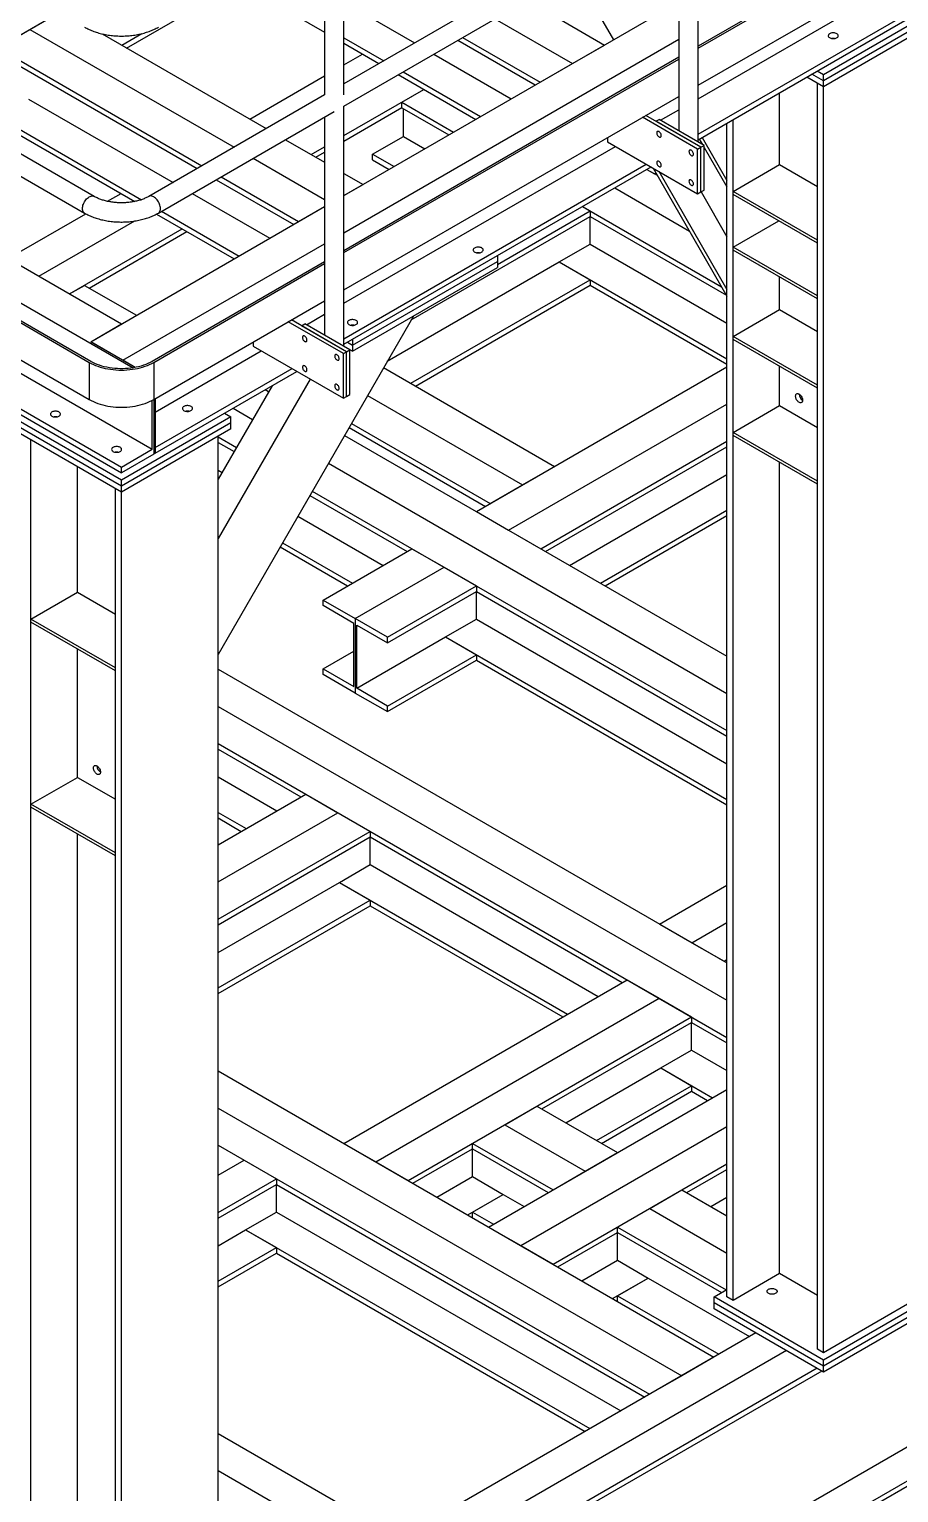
# Model space of a CAD drawing. Header units: millimetres. Extents: x 0 to 16187, y -20471 to 6290.
# Drawn here: x 711.2 to 806.6, y 1758 to 1918.7 of the extents above; entities that cross this region are included whole.
import ezdxf

# ---------------------------------------------------------------- set-up
doc = ezdxf.new("R2010")
doc.units = ezdxf.units.MM

msp = doc.modelspace()

# ---------------------------------------------------------------- linework, layer by layer
at = {"color": 7, "linetype": 'Continuous', "lineweight": 25}
for p, q in [((821.38304, 1938.02871), (784.60217, 1916.79557)), ((784.60217, 1916.59146), (821.38304, 1937.82461)), ((782.49217, 1933.89829), (745.7113, 1912.66514)), ((784.60217, 1912.50876), (821.38304, 1933.74191)), ((784.60217, 1906.28006), (784.60217, 1932.68001)), ((745.7113, 1910.22879), (783.54708, 1932.07092)), ((782.49217, 1931.46193), (782.49217, 1907.49814)), ((743.6013, 1929.42423), (743.6013, 1911.44706)), ((745.7113, 1911.44706), (745.7113, 1930.64231)), ((784.60217, 1911.03365), (814.42543, 1928.25025)), ((784.60217, 1907.1353), (817.80186, 1926.30108)), ((771.04158, 1924.85165), (775.29719, 1917.48073)), ((784.60217, 1906.5229), (818.33228, 1925.99487)), ((721.86616, 1916.59651), (734.23938, 1923.73941)), ((734.23938, 1923.73941), (743.6013, 1918.33489)), ((745.7113, 1900.40116), (782.49217, 1921.63431)), ((745.7113, 1921.62757), (753.47383, 1917.14635)), ((765.82044, 1921.83755), (774.33233, 1916.92373)), ((698.8995, 1911.50355), (714.46987, 1920.49213)), ((711.25841, 1918.63819), (714.46987, 1920.49213)), ((762.2849, 1919.79653), (770.7968, 1914.88271)), ((810.39478, 1920.59624), (798.37396, 1913.65677)), ((810.39478, 1919.94301), (798.37396, 1913.00354)), ((707.72287, 1916.59717), (711.25841, 1918.63819)), ((711.25841, 1918.63819), (733.65823, 1905.70705)), ((721.33574, 1916.90271), (723.54802, 1918.17983)), ((810.39478, 1919.28978), (798.37396, 1912.35031)), ((707.72287, 1916.59717), (730.12269, 1903.66603)), ((719.1755, 1918.14979), (737.19376, 1907.74807)), ((745.7113, 1917.72922), (750.0974, 1915.19718)), ((745.7113, 1896.31912), (782.49217, 1917.55227)), ((745.7113, 1917.11682), (749.56698, 1914.89098)), ((758.21895, 1917.4493), (766.73085, 1912.53549)), ((758.74937, 1917.75551), (767.26126, 1912.84169)), ((770.7968, 1914.88271), (774.33233, 1916.92373)), ((707.72287, 1915.98476), (729.59228, 1903.35983)), ((745.7113, 1914.74547), (747.76516, 1915.93115)), ((782.49217, 1915.57749), (745.7113, 1894.34434)), ((745.7113, 1894.14024), (782.49217, 1915.37339)), ((755.584, 1915.92818), (764.0959, 1911.01437)), ((718.29125, 1900.30893), (695.38297, 1913.5336)), ((735.39194, 1908.78824), (743.6013, 1913.5274)), ((751.67715, 1913.6728), (760.18905, 1908.75899)), ((752.20757, 1913.979), (760.71946, 1909.06519)), ((767.26126, 1912.84169), (770.7968, 1914.88271)), ((798.37396, 1912.35031), (796.5353, 1913.41175)), ((798.37396, 1913.00354), (797.10108, 1913.73836)), ((798.37396, 1913.65677), (797.66686, 1914.06498)), ((798.37396, 1913.00354), (798.37396, 1913.65677)), ((745.7113, 1906.97327), (754.49682, 1912.04504)), ((752.07261, 1910.64558), (754.49682, 1912.04504)), ((797.70221, 1773.76272), (797.70221, 1912.7381)), ((798.37396, 1912.35031), (798.37396, 1913.00354)), ((798.37396, 1773.37493), (798.37396, 1912.35031)), ((694.32806, 1911.70623), (717.23633, 1898.48157)), ((711.09931, 1910.99334), (726.95733, 1901.8387)), ((743.6013, 1911.44706), (724.3074, 1900.30893)), ((745.7113, 1890.05754), (782.49217, 1911.29068)), ((745.7113, 1883.82884), (745.7113, 1910.22879)), ((752.07261, 1910.64558), (757.76484, 1907.35952)), ((752.07261, 1910.03317), (752.07261, 1910.64558)), ((793.54796, 1903.80571), (793.54796, 1911.68719)), ((707.72287, 1909.04417), (723.48607, 1899.94427)), ((725.36231, 1898.48157), (744.65621, 1909.6197)), ((743.6013, 1909.01071), (743.6013, 1885.04691)), ((745.7113, 1906.38128), (752.07261, 1910.05359)), ((752.07261, 1910.03317), (757.23442, 1907.05332)), ((752.24232, 1906.89295), (752.24232, 1909.9352)), ((784.55002, 1905.49375), (778.50027, 1908.98621)), ((784.90358, 1905.69786), (778.85382, 1909.19031)), ((779.95383, 1908.55528), (780.30738, 1908.75939)), ((784.90358, 1905.69786), (779.95383, 1908.55528)), ((785.25713, 1905.90196), (780.30738, 1908.75939)), ((780.48499, 1908.65685), (782.49217, 1909.81557)), ((788.43911, 1779.1102), (788.43911, 1908.73792)), ((707.72287, 1908.43176), (722.7606, 1899.75067)), ((787.76736, 1779.49799), (787.76736, 1908.35012)), ((739.30393, 1906.52989), (743.6013, 1904.04908)), ((742.1236, 1904.90214), (743.6013, 1905.75519)), ((745.7113, 1888.58243), (775.53456, 1905.79903)), ((748.86588, 1904.94378), (752.24232, 1906.89295)), ((752.24232, 1906.89295), (754.59947, 1905.5322)), ((774.65053, 1906.7638), (774.65053, 1906.30937)), ((774.65053, 1906.30937), (784.55002, 1900.59451)), ((784.55002, 1905.49375), (784.90358, 1905.69786)), ((784.55002, 1900.59451), (784.55002, 1905.49375)), ((784.73342, 1906.59867), (785.07494, 1906.00713)), ((784.90358, 1905.69786), (785.25713, 1905.90196)), ((784.90358, 1900.79861), (784.90358, 1905.69786)), ((785.04595, 1906.77908), (787.76736, 1902.06546)), ((785.25713, 1901.00271), (785.25713, 1905.90196)), ((785.25713, 1905.69157), (787.76736, 1901.34373)), ((735.7684, 1904.48887), (743.6013, 1899.96704)), ((742.63633, 1904.60614), (743.6013, 1905.1632)), ((745.7113, 1884.68408), (778.91099, 1903.84985)), ((748.86588, 1904.33137), (748.86588, 1904.94378)), ((748.86588, 1904.94378), (751.22304, 1903.58302)), ((748.86588, 1904.33137), (750.69262, 1903.27682)), ((788.43911, 1900.85643), (793.54796, 1903.80571)), ((793.54796, 1903.80571), (797.70221, 1901.40751)), ((731.70245, 1902.14165), (740.21434, 1897.22784)), ((732.23286, 1902.44785), (740.74476, 1897.53404)), ((745.7113, 1884.07167), (779.44141, 1903.54365)), ((745.7113, 1902.831), (747.81583, 1901.61608)), ((778.97919, 1903.27682), (779.81241, 1902.79581)), ((778.97919, 1903.27682), (780.11172, 1902.62303)), ((779.64958, 1903.42348), (787.76736, 1889.36306)), ((779.81241, 1902.79581), (779.96207, 1902.88221)), ((780.27458, 1903.06267), (787.76736, 1890.08479)), ((695.38297, 1901.26962), (721.29932, 1886.30843)), ((719.76402, 1899.76643), (721.24866, 1900.62349)), ((729.0675, 1900.62053), (737.57939, 1895.70671)), ((745.7113, 1900.40116), (747.81583, 1901.61608)), ((775.44366, 1901.2358), (783.64668, 1896.5003)), ((784.55002, 1900.59451), (784.90358, 1900.79861)), ((784.90358, 1900.79861), (785.25713, 1901.00271)), ((784.92236, 1900.80945), (787.76736, 1895.88176)), ((797.70221, 1895.50896), (788.43911, 1900.85643)), ((788.43911, 1900.52982), (788.43911, 1900.85643)), ((797.70221, 1895.18234), (788.43911, 1900.52982)), ((717.92289, 1884.35925), (743.6013, 1899.18308)), ((740.74476, 1897.53404), (743.6013, 1899.18308)), ((771.90812, 1899.19478), (772.74134, 1898.71377)), ((771.90812, 1899.19478), (787.18163, 1890.37757)), ((708.87544, 1893.48059), (717.39056, 1898.39626)), ((712.24127, 1891.53753), (722.75483, 1897.60689)), ((725.15511, 1898.36835), (733.67254, 1893.45134)), ((725.69106, 1898.67135), (734.20296, 1893.75754)), ((753.11745, 1886.77273), (772.74134, 1898.10137)), ((762.57668, 1892.84584), (772.74134, 1898.71377)), ((772.74134, 1898.71377), (772.74134, 1898.10137)), ((772.74134, 1895.05912), (772.74134, 1898.10137)), ((772.74134, 1898.10137), (787.71196, 1889.45901)), ((788.43911, 1894.73238), (793.46039, 1897.6311)), ((695.38297, 1897.18758), (722.57742, 1881.48856)), ((715.60709, 1889.59448), (727.98031, 1896.73739)), ((717.76034, 1890.24553), (728.49305, 1896.44139)), ((717.94057, 1882.19058), (695.38297, 1895.2128)), ((695.38297, 1895.0087), (717.76379, 1882.08853)), ((721.45842, 1882.31823), (743.6013, 1895.10104)), ((769.36491, 1893.10994), (772.74134, 1895.05912)), ((772.74134, 1895.05912), (787.76736, 1886.38478)), ((797.70221, 1889.3849), (788.43911, 1894.73238)), ((788.43911, 1894.40576), (788.43911, 1894.73238)), ((797.70221, 1889.05829), (788.43911, 1894.40576)), ((797.70221, 1895.18234), (797.70221, 1895.50896)), ((743.6013, 1893.12627), (724.65808, 1882.19058)), ((724.83486, 1882.08853), (743.6013, 1892.92216)), ((746.66678, 1884.62326), (762.57668, 1893.80785)), ((746.66678, 1883.97003), (762.57668, 1893.15462)), ((746.66678, 1883.3168), (762.57668, 1892.50139)), ((750.48292, 1882.20961), (769.36491, 1893.10994)), ((762.57668, 1893.80785), (762.57668, 1893.15462)), ((762.57668, 1893.15462), (762.57668, 1892.50139)), ((769.36491, 1893.10994), (772.74134, 1891.16077)), ((769.36491, 1893.10994), (787.76736, 1882.48643)), ((695.38297, 1890.926), (717.76379, 1878.00582)), ((753.04948, 1879.7929), (772.74134, 1891.16077)), ((772.74134, 1891.16077), (772.74134, 1890.54836)), ((793.54796, 1887.88316), (793.54796, 1891.45649)), ((715.60709, 1889.59448), (717.2476, 1890.54153)), ((717.2476, 1890.54153), (722.93983, 1887.25547)), ((753.5799, 1879.4867), (772.74134, 1890.54836)), ((772.74134, 1890.54836), (787.76736, 1881.87403)), ((797.70221, 1889.05829), (797.70221, 1889.3849)), ((724.83486, 1878.00582), (743.6013, 1888.83946)), ((788.43911, 1884.93389), (793.54796, 1887.88316)), ((793.54796, 1887.88316), (797.70221, 1885.48496)), ((699.7501, 1886.9298), (724.67576, 1872.54052)), ((717.92289, 1884.35925), (721.29932, 1886.30843)), ((753.34949, 1887.17464), (731.90592, 1850.0333)), ((745.65915, 1883.04253), (739.60939, 1886.53498)), ((746.0127, 1883.24663), (739.96295, 1886.73908)), ((741.06296, 1886.10406), (741.41651, 1886.30816)), ((746.0127, 1883.24663), (741.06296, 1886.10406)), ((746.36626, 1883.45074), (741.41651, 1886.30816)), ((741.59412, 1886.20563), (743.6013, 1887.36435)), ((696.03793, 1884.56203), (721.29932, 1869.97894)), ((696.37367, 1884.98062), (721.29932, 1870.59135)), ((746.66678, 1884.62326), (746.66678, 1883.97003)), ((797.70221, 1879.58641), (788.43911, 1884.93389)), ((788.43911, 1884.60727), (788.43911, 1884.93389)), ((797.70221, 1879.2598), (788.43911, 1884.60727)), ((722.8206, 1881.53187), (717.92289, 1884.35925)), ((717.92289, 1884.35925), (721.45842, 1882.31823)), ((724.99396, 1876.62256), (736.64368, 1883.34781)), ((735.75966, 1884.31258), (735.75966, 1883.85814)), ((735.75966, 1883.85814), (745.65915, 1878.14329)), ((745.65915, 1883.04253), (746.0127, 1883.24663)), ((745.65915, 1878.14329), (745.65915, 1883.04253)), ((745.7113, 1883.86838), (746.66678, 1883.3168)), ((746.0127, 1883.24663), (746.36626, 1883.45074)), ((746.0127, 1878.34739), (746.0127, 1883.24663)), ((746.101, 1884.29664), (746.66678, 1883.97003)), ((746.36626, 1878.55149), (746.36626, 1883.45074)), ((746.66678, 1883.97003), (746.66678, 1883.3168)), ((717.76379, 1882.08853), (717.76379, 1878.00582)), ((722.8206, 1881.53187), (721.45842, 1882.31823)), ((724.83486, 1882.08853), (724.83486, 1878.00582)), ((724.99396, 1872.72421), (740.02012, 1881.39863)), ((750.07802, 1881.50829), (768.85225, 1870.67015)), ((760.26091, 1865.71047), (787.76736, 1881.58961)), ((793.54796, 1877.34978), (793.54796, 1881.658)), ((724.99396, 1872.11181), (740.55053, 1881.09243)), ((742.01582, 1880.24654), (731.90592, 1862.7357)), ((724.99396, 1878.09767), (724.99396, 1872.11181)), ((737.82446, 1879.5187), (731.90592, 1869.26749)), ((737.08311, 1879.09073), (737.45382, 1878.87673)), ((745.65915, 1878.14329), (746.0127, 1878.34739)), ((746.0127, 1878.34739), (746.36626, 1878.55149)), ((748.31039, 1878.44668), (765.31672, 1868.62913)), ((797.70221, 1879.2598), (797.70221, 1879.58641)), ((724.67576, 1872.54052), (724.67576, 1877.91794)), ((724.83486, 1878.00582), (724.83486, 1872.01996)), ((732.61303, 1876.5102), (733.32014, 1876.102)), ((733.54758, 1877.04971), (735.6862, 1875.81511)), ((763.79644, 1863.66945), (787.76736, 1877.50757)), ((788.43911, 1874.40051), (793.54796, 1877.34978)), ((793.54796, 1877.34978), (797.70221, 1874.95159)), ((721.29932, 1869.16253), (709.27851, 1876.102)), ((721.29932, 1868.5093), (709.27851, 1875.44877)), ((733.32014, 1876.102), (721.29932, 1869.16253)), ((733.32014, 1875.44877), (721.29932, 1868.5093)), ((733.32014, 1875.44877), (733.32014, 1876.102)), ((733.32014, 1874.79554), (733.32014, 1875.44877)), ((746.27758, 1874.92575), (761.25077, 1866.28191)), ((746.54277, 1875.38506), (761.78119, 1866.58811)), ((721.29932, 1867.85607), (709.27851, 1874.79554)), ((711.36447, 1735.2813), (711.36447, 1873.59133)), ((733.32014, 1874.79554), (721.29932, 1867.85607)), ((731.90592, 1735.00375), (731.90592, 1873.97913)), ((731.90592, 1873.91538), (733.91857, 1872.7535)), ((731.90592, 1873.30297), (733.65339, 1872.29418)), ((745.78269, 1874.06857), (787.76736, 1849.83134)), ((767.33197, 1861.62843), (787.76736, 1873.42553)), ((788.43911, 1874.07389), (788.43911, 1874.40051)), ((797.70221, 1869.05304), (788.43911, 1874.40051)), ((797.70221, 1868.72642), (788.43911, 1874.07389)), ((721.29932, 1870.59135), (724.67576, 1872.54052)), ((724.83486, 1872.01996), (721.29932, 1869.97894)), ((724.99396, 1872.11181), (724.83486, 1872.01996)), ((724.99396, 1872.11181), (724.99396, 1872.72421)), ((767.86239, 1861.32223), (787.76736, 1872.81313)), ((716.47332, 1856.86184), (716.47332, 1870.64206)), ((721.29932, 1869.97894), (721.29932, 1870.59135)), ((731.90592, 1870.26072), (732.33602, 1870.01244)), ((744.01507, 1871.00696), (787.76736, 1845.7493)), ((765.31672, 1868.62913), (768.85225, 1870.67015)), ((793.54796, 1782.05947), (793.54796, 1871.12462)), ((721.29932, 1868.5093), (721.29932, 1869.16253)), ((721.29932, 1867.85607), (721.29932, 1868.5093)), ((761.78119, 1866.58811), (765.31672, 1868.62913)), ((770.49734, 1859.80111), (787.76736, 1869.77088)), ((797.70221, 1868.72642), (797.70221, 1869.05304)), ((720.62757, 1729.26848), (720.62757, 1868.24386)), ((721.29932, 1728.88069), (721.29932, 1867.85607)), ((741.98226, 1867.48603), (752.65942, 1861.32223)), ((742.24745, 1867.94534), (787.76736, 1841.66726)), ((740.66489, 1865.20428), (750.02447, 1859.80111)), ((760.26091, 1865.71047), (763.79644, 1863.66945)), ((773.87378, 1857.85193), (787.76736, 1865.87253)), ((774.40419, 1857.54573), (787.76736, 1865.26012)), ((763.79644, 1863.66945), (767.33197, 1861.62843)), ((738.97681, 1862.28044), (746.64804, 1857.85193)), ((738.71163, 1861.82112), (746.11762, 1857.54573)), ((743.43177, 1855.99522), (753.18984, 1861.62843)), ((753.18984, 1861.62843), (756.72537, 1859.58741)), ((746.9673, 1853.9542), (756.72537, 1859.58741)), ((756.72537, 1859.58741), (760.26091, 1857.54639)), ((750.50283, 1851.91318), (760.26091, 1857.54639)), ((760.26091, 1857.54639), (760.26091, 1856.93399)), ((711.36447, 1853.91257), (716.47332, 1856.86184)), ((716.47332, 1856.86184), (720.62757, 1854.46364)), ((743.43177, 1855.99522), (746.9673, 1853.9542)), ((743.43177, 1855.38281), (743.43177, 1855.99522)), ((750.50283, 1851.30077), (760.26091, 1856.93399)), ((760.26091, 1853.89174), (760.26091, 1856.93399)), ((760.26091, 1856.93399), (787.76736, 1841.05485)), ((746.8082, 1853.43364), (743.43177, 1855.38281)), ((750.50283, 1851.91318), (746.9673, 1853.9542)), ((746.9673, 1853.9542), (746.9673, 1845.78879)), ((720.62757, 1848.56509), (711.36447, 1853.91257)), ((711.36447, 1853.58595), (711.36447, 1853.91257)), ((720.62757, 1848.23848), (711.36447, 1853.58595)), ((746.8082, 1846.49304), (746.8082, 1853.43364)), ((747.1264, 1853.24995), (750.50283, 1851.30077)), ((747.1264, 1846.30935), (747.1264, 1853.24995)), ((756.88447, 1851.94257), (760.26091, 1853.89174)), ((760.26091, 1853.89174), (787.76736, 1838.0126)), ((747.1264, 1846.30935), (756.88447, 1851.94257)), ((750.50283, 1851.30077), (750.50283, 1851.91318)), ((756.88447, 1851.94257), (760.26091, 1849.99339)), ((756.88447, 1851.94257), (787.76736, 1834.11425)), ((716.47332, 1836.52998), (716.47332, 1850.63668)), ((743.43177, 1848.44222), (746.8082, 1850.39139)), ((750.50283, 1844.36018), (760.26091, 1849.99339)), ((750.50283, 1843.74777), (760.26091, 1849.38099)), ((760.26091, 1849.99339), (760.26091, 1849.38099)), ((760.26091, 1849.38099), (787.76736, 1833.50185)), ((720.62757, 1848.23848), (720.62757, 1848.56509)), ((731.90592, 1848.40262), (787.76736, 1816.1545)), ((743.43177, 1847.82981), (743.43177, 1848.44222)), ((743.43177, 1848.44222), (746.8082, 1846.49304)), ((746.9673, 1845.78879), (743.43177, 1847.82981)), ((750.50283, 1844.36018), (747.1264, 1846.30935)), ((731.90592, 1844.32058), (787.76736, 1812.07246)), ((746.9673, 1845.78879), (750.50283, 1843.74777)), ((750.50283, 1843.74777), (750.50283, 1844.36018)), ((731.90592, 1840.23854), (787.76736, 1807.99042)), ((731.90592, 1839.62614), (740.99216, 1834.38076)), ((711.36447, 1833.5807), (716.47332, 1836.52998)), ((716.47332, 1836.52998), (720.62757, 1834.13178)), ((934.59455, 1836.34338), (724.82425, 1715.24556)), ((731.90592, 1836.58389), (738.35721, 1832.85964)), ((731.90592, 1829.13539), (741.52258, 1834.68697)), ((741.52258, 1834.68697), (745.05811, 1832.64595)), ((720.62757, 1828.23323), (711.36447, 1833.5807)), ((711.36447, 1833.25408), (711.36447, 1833.5807)), ((720.62757, 1827.90661), (711.36447, 1833.25408)), ((937.80128, 1834.49217), (728.03098, 1713.39436)), ((937.80128, 1833.90018), (728.03098, 1712.80237)), ((731.90592, 1832.68554), (734.98078, 1830.91047)), ((731.90592, 1825.05335), (745.05811, 1832.64595)), ((731.90592, 1832.07313), (734.45036, 1830.60426)), ((745.05811, 1832.64595), (748.59364, 1830.60493)), ((716.47332, 1737.56523), (716.47332, 1830.30481)), ((731.90592, 1820.97131), (748.59364, 1830.60493)), ((731.90592, 1820.3589), (748.59364, 1829.99252)), ((748.59364, 1830.60493), (748.59364, 1829.99252)), ((748.59364, 1826.95027), (748.59364, 1829.99252)), ((748.59364, 1829.99252), (776.27679, 1814.01138)), ((720.62757, 1827.90661), (720.62757, 1828.23323)), ((745.21721, 1825.0011), (748.59364, 1826.95027)), ((748.59364, 1826.95027), (773.64184, 1812.49026)), ((731.90592, 1817.31666), (745.21721, 1825.0011)), ((745.21721, 1825.0011), (748.59364, 1823.05192)), ((745.21721, 1825.0011), (770.2654, 1810.54108)), ((780.37809, 1820.42023), (787.76736, 1824.68597)), ((731.90592, 1813.41831), (748.59364, 1823.05192)), ((731.90592, 1812.8059), (748.59364, 1822.43952)), ((748.59364, 1823.05192), (748.59364, 1822.43952)), ((748.59364, 1822.43952), (769.73499, 1810.23488)), ((780.37809, 1820.42023), (783.91363, 1818.37921)), ((783.91363, 1818.37921), (787.76736, 1820.60393)), ((783.91363, 1818.37921), (787.44916, 1816.33819)), ((787.44916, 1816.33819), (787.76736, 1816.52189)), ((745.69451, 1796.35661), (776.80721, 1814.31758)), ((776.80721, 1814.31758), (780.34274, 1812.27656)), ((749.23004, 1794.31559), (780.34274, 1812.27656)), ((780.34274, 1812.27656), (783.87827, 1810.23554)), ((752.76557, 1792.27457), (783.87827, 1810.23554)), ((767.43813, 1800.13244), (783.87827, 1809.62314)), ((783.87827, 1810.23554), (783.87827, 1809.62314)), ((783.87827, 1806.58089), (783.87827, 1809.62314)), ((783.87827, 1809.62314), (787.76736, 1807.37802)), ((780.50184, 1804.63172), (783.87827, 1806.58089)), ((783.87827, 1806.58089), (787.76736, 1804.33577)), ((731.90592, 1804.31658), (786.339, 1772.89304)), ((770.07308, 1798.61132), (780.50184, 1804.63172)), ((780.50184, 1804.63172), (783.87827, 1802.68254)), ((780.50184, 1804.63172), (786.17531, 1801.35649)), ((773.44951, 1796.66215), (783.87827, 1802.68254)), ((783.87827, 1802.68254), (783.87827, 1802.07014)), ((761.60441, 1787.17201), (787.76736, 1802.27556)), ((773.97993, 1796.35594), (783.87827, 1802.07014)), ((783.87827, 1802.07014), (785.64489, 1801.05029)), ((731.90592, 1800.23454), (782.80347, 1770.85202)), ((763.37218, 1798.39763), (766.90771, 1800.43865)), ((766.90771, 1800.43865), (775.74654, 1795.3361)), ((759.83664, 1796.35661), (763.37218, 1798.39763)), ((763.37218, 1798.39763), (772.21101, 1793.29508)), ((765.13994, 1785.13099), (787.76736, 1798.19352)), ((731.90592, 1796.1525), (734.76971, 1794.49928)), ((731.90592, 1796.1525), (779.26794, 1768.811)), ((745.69451, 1796.35661), (749.23004, 1794.31559)), ((759.83664, 1796.35661), (768.67548, 1791.25406)), ((759.83664, 1795.7442), (759.83664, 1796.35661)), ((731.90592, 1792.84605), (734.76971, 1794.49928)), ((734.76971, 1794.49928), (738.30524, 1792.45826)), ((753.29599, 1791.96836), (759.83664, 1795.7442)), ((759.83664, 1795.7442), (768.14506, 1790.94785)), ((759.83664, 1792.70195), (759.83664, 1795.7442)), ((772.21101, 1793.29508), (775.74654, 1795.3361)), ((749.23004, 1794.31559), (752.76557, 1792.27457)), ((768.67548, 1783.08997), (787.76736, 1794.11148)), ((768.67548, 1791.25406), (772.21101, 1793.29508)), ((783.34803, 1790.94785), (787.76736, 1793.49908)), ((731.90592, 1788.76401), (738.30524, 1792.45826)), ((731.90592, 1788.1516), (738.30524, 1791.84585)), ((738.30524, 1792.45826), (738.30524, 1791.84585)), ((738.30524, 1788.8036), (738.30524, 1791.84585)), ((738.30524, 1791.84585), (778.73752, 1768.50479)), ((755.93094, 1790.44724), (759.83664, 1792.70195)), ((759.83664, 1792.70195), (763.21308, 1790.75278)), ((759.30738, 1788.49806), (763.21308, 1790.75278)), ((759.83664, 1788.8036), (763.21308, 1790.75278)), ((763.21308, 1790.75278), (765.51011, 1789.42673)), ((779.28208, 1789.21303), (782.81761, 1791.25406)), ((782.81761, 1791.25406), (787.76736, 1788.39663)), ((785.98298, 1789.42673), (787.76736, 1790.45683)), ((734.92881, 1786.85443), (738.30524, 1788.8036)), ((738.30524, 1788.8036), (776.10257, 1766.98367)), ((759.83664, 1788.8036), (762.13368, 1787.47755)), ((759.83664, 1788.19252), (759.83664, 1788.8036)), ((775.74654, 1787.17201), (779.28208, 1789.21303)), ((779.28208, 1789.21303), (787.76736, 1784.31459)), ((731.90592, 1785.10936), (734.92881, 1786.85443)), ((734.92881, 1786.85443), (738.30524, 1784.90525)), ((734.92881, 1786.85443), (772.72614, 1765.03449)), ((761.60441, 1787.17201), (765.13994, 1785.13099)), ((769.20589, 1782.78377), (775.74654, 1786.55961)), ((775.74654, 1787.17201), (787.69647, 1780.27347)), ((775.74654, 1786.55961), (775.74654, 1787.17201)), ((775.74654, 1786.55961), (787.16605, 1779.96727)), ((775.74654, 1783.51736), (775.74654, 1786.55961)), ((731.90592, 1781.21101), (738.30524, 1784.90525)), ((738.30524, 1784.90525), (738.30524, 1784.29285)), ((765.13994, 1785.13099), (768.67548, 1783.08997)), ((731.90592, 1780.5986), (738.30524, 1784.29285)), ((738.30524, 1784.29285), (772.19572, 1764.72829)), ((771.84084, 1781.26265), (775.74654, 1783.51736)), ((775.74654, 1783.51736), (779.12298, 1781.56819)), ((793.54796, 1782.05947), (788.43911, 1779.1102)), ((797.70221, 1779.66127), (793.54796, 1782.05947)), ((775.21728, 1779.31347), (779.12298, 1781.56819)), ((775.74654, 1779.61901), (779.12298, 1781.56819)), ((779.12298, 1781.56819), (790.24471, 1775.14775)), ((786.35315, 1779.49799), (787.76736, 1780.3144)), ((775.74654, 1779.61901), (786.86827, 1773.19858)), ((775.74654, 1779.00793), (775.74654, 1779.61901)), ((786.35315, 1778.84476), (786.35315, 1779.49799)), ((798.37396, 1772.55852), (786.35315, 1779.49799)), ((798.37396, 1771.90529), (786.35315, 1778.84476)), ((786.35315, 1778.19153), (786.35315, 1778.84476)), ((788.43911, 1779.1102), (787.76736, 1779.49799)), ((810.39478, 1779.49799), (798.37396, 1772.55852)), ((808.98056, 1779.49799), (798.37396, 1773.37493)), ((810.39478, 1778.84476), (798.37396, 1771.90529)), ((798.37396, 1771.25206), (786.35315, 1778.19153)), ((810.39478, 1778.19153), (798.37396, 1771.25206)), ((790.9352, 1775.54636), (731.90592, 1741.46949)), ((794.30103, 1773.60331), (731.90592, 1737.58339)), ((798.37396, 1773.37493), (797.70221, 1773.76272)), ((786.339, 1772.89304), (782.80347, 1770.85202)), ((798.37396, 1771.90529), (798.37396, 1772.55852)), ((797.66686, 1771.66026), (733.32014, 1734.51369)), ((798.17959, 1771.36426), (733.32014, 1733.9217)), ((782.80347, 1770.85202), (779.26794, 1768.811)), ((798.37396, 1771.25206), (798.37396, 1771.90529)), ((731.90592, 1764.51669), (751.86755, 1752.99309)), ((731.90592, 1760.43465), (748.33202, 1750.95207))]:
    msp.add_line(p, q, dxfattribs=at)
at = {"color": 7, "linetype": 'Continuous', "lineweight": 25, "flags": 128}
for points in [[(799.82353, 1918.16753), (799.74784, 1918.20401), (799.66208, 1918.2321), (799.56901, 1918.2509), (799.47162, 1918.25981), (799.37304, 1918.25853), (799.27644, 1918.24711), (799.18493, 1918.22592), (799.10144, 1918.19563), (799.02866, 1918.15723), (798.96892, 1918.11194), (798.92416, 1918.06122), (798.8958, 1918.0067), (798.88476, 1917.95014), (798.89139, 1917.89335), (798.91549, 1917.83815), (798.95626, 1917.78632), (799.01242, 1917.73953), (799.08214, 1917.69928), (799.16319, 1917.66687), (799.25297, 1917.64333), (799.34858, 1917.62942), (799.44696, 1917.62559), (799.54495, 1917.63196), (799.63938, 1917.64833), (799.72724, 1917.67417), (799.80569, 1917.70866), (799.87222, 1917.75067), (799.92468, 1917.79887), (799.96139, 1917.8517), (799.98116, 1917.90747), (799.98338, 1917.96437), (799.96795, 1918.0206), (799.93538, 1918.07432), (799.88672, 1918.12383), (799.82353, 1918.16753)], [(780.55487, 1906.98357), (780.54867, 1907.05074), (780.53036, 1907.12171), (780.50088, 1907.19292), (780.46169, 1907.2608), (780.41476, 1907.32194), (780.36245, 1907.37327), (780.30738, 1907.41223), (780.25231, 1907.43685), (780.2, 1907.44591), (780.15308, 1907.43896), (780.11389, 1907.41633), (780.08441, 1907.37916), (780.0661, 1907.32932), (780.0599, 1907.26931), (780.0661, 1907.20213), (780.08441, 1907.13116), (780.11389, 1907.05995), (780.15308, 1906.99208), (780.2, 1906.93094), (780.25231, 1906.87961), (780.30738, 1906.84065), (780.36245, 1906.81602), (780.41476, 1906.80696), (780.46169, 1906.81392), (780.50088, 1906.83655), (780.53036, 1906.87372), (780.54867, 1906.92355), (780.55487, 1906.98357)], [(784.0904, 1904.94255), (784.0842, 1905.00972), (784.0659, 1905.08069), (784.03641, 1905.1519), (783.99722, 1905.21978), (783.9503, 1905.28092), (783.89799, 1905.33225), (783.84292, 1905.37121), (783.78785, 1905.39583), (783.73554, 1905.40489), (783.68861, 1905.39794), (783.64942, 1905.37531), (783.61994, 1905.33814), (783.60164, 1905.2883), (783.59543, 1905.22829), (783.60164, 1905.16111), (783.61994, 1905.09014), (783.64942, 1905.01893), (783.68861, 1904.95106), (783.73554, 1904.88992), (783.78785, 1904.83859), (783.84292, 1904.79963), (783.89799, 1904.775), (783.9503, 1904.76594), (783.99722, 1904.7729), (784.03641, 1904.79553), (784.0659, 1904.8327), (784.0842, 1904.88253), (784.0904, 1904.94255)], [(780.55487, 1903.7174), (780.54867, 1903.78458), (780.53036, 1903.85555), (780.50088, 1903.92676), (780.46169, 1903.99463), (780.41476, 1904.05577), (780.36245, 1904.10711), (780.30738, 1904.14606), (780.25231, 1904.17069), (780.2, 1904.17975), (780.15308, 1904.17279), (780.11389, 1904.15016), (780.08441, 1904.113), (780.0661, 1904.06316), (780.0599, 1904.00315), (780.0661, 1903.93597), (780.08441, 1903.865), (780.11389, 1903.79379), (780.15308, 1903.72591), (780.2, 1903.66478), (780.25231, 1903.61344), (780.30738, 1903.57449), (780.36245, 1903.54986), (780.41476, 1903.5408), (780.46169, 1903.54776), (780.50088, 1903.57039), (780.53036, 1903.60755), (780.54867, 1903.65739), (780.55487, 1903.7174)], [(784.0904, 1901.67638), (784.0842, 1901.74356), (784.0659, 1901.81453), (784.03641, 1901.88574), (783.99722, 1901.95361), (783.9503, 1902.01475), (783.89799, 1902.06609), (783.84292, 1902.10504), (783.78785, 1902.12967), (783.73554, 1902.13873), (783.68861, 1902.13177), (783.64942, 1902.10914), (783.61994, 1902.07198), (783.60164, 1902.02214), (783.59543, 1901.96213), (783.60164, 1901.89495), (783.61994, 1901.82398), (783.64942, 1901.75277), (783.68861, 1901.68489), (783.73554, 1901.62376), (783.78785, 1901.57242), (783.84292, 1901.53347), (783.89799, 1901.50884), (783.9503, 1901.49978), (783.99722, 1901.50674), (784.03641, 1901.52937), (784.0659, 1901.56653), (784.0842, 1901.61637), (784.0904, 1901.67638)], [(717.23641, 1898.48152), (717.23629, 1898.48159), (717.17195, 1898.52917), (717.11774, 1898.59157), (717.07458, 1898.66771), (717.04321, 1898.75631), (717.02417, 1898.85584), (717.01779, 1898.9646), (717.02417, 1899.08072), (717.04321, 1899.20223), (717.07458, 1899.32704), (717.11774, 1899.45302), (717.17195, 1899.57801), (717.23629, 1899.69987), (717.30965, 1899.81652), (717.39079, 1899.92596), (717.47831, 1900.02632), (717.57071, 1900.11589), (717.66642, 1900.19312), (717.76379, 1900.2567)], [(717.76379, 1900.2567), (717.86116, 1900.30554), (717.95687, 1900.33881), (718.04927, 1900.35593), (718.13679, 1900.35662), (718.21792, 1900.34085), (718.29079, 1900.30919)], [(724.83486, 1900.2567), (724.73748, 1900.30554), (724.64178, 1900.33881), (724.54938, 1900.35593), (724.46186, 1900.35662), (724.38072, 1900.34085), (724.30743, 1900.30895)], [(725.36223, 1898.48152), (725.36236, 1898.48159), (725.4267, 1898.52917), (725.48091, 1898.59157), (725.52407, 1898.66771), (725.55544, 1898.75631), (725.57447, 1898.85584), (725.58085, 1898.9646), (725.57447, 1899.08072), (725.55544, 1899.20223), (725.52407, 1899.32704), (725.48091, 1899.45302), (725.4267, 1899.57801), (725.36236, 1899.69987), (725.28899, 1899.81652), (725.20786, 1899.92596), (725.12034, 1900.02632), (725.02794, 1900.11589), (724.93223, 1900.19312), (724.83486, 1900.2567)], [(760.84427, 1894.64477), (760.76858, 1894.68125), (760.68282, 1894.70934), (760.58975, 1894.72814), (760.49236, 1894.73705), (760.39378, 1894.73577), (760.29718, 1894.72435), (760.20567, 1894.70316), (760.12218, 1894.67287), (760.0494, 1894.63447), (759.98966, 1894.58918), (759.9449, 1894.53846), (759.91654, 1894.48395), (759.9055, 1894.42738), (759.91213, 1894.37059), (759.93622, 1894.31539), (759.977, 1894.26356), (760.03316, 1894.21677), (760.10288, 1894.17652), (760.18393, 1894.14411), (760.27371, 1894.12057), (760.36932, 1894.10666), (760.4677, 1894.10283), (760.56569, 1894.1092), (760.66012, 1894.12557), (760.74798, 1894.15142), (760.82643, 1894.1859), (760.89295, 1894.22791), (760.94541, 1894.27611), (760.98212, 1894.32894), (761.0019, 1894.38471), (761.00412, 1894.44162), (760.98869, 1894.49784), (760.95612, 1894.55157), (760.90746, 1894.60107), (760.84427, 1894.64477)], [(747.05569, 1886.68479), (746.98, 1886.72127), (746.89424, 1886.74936), (746.80117, 1886.76816), (746.70378, 1886.77707), (746.6052, 1886.77579), (746.5086, 1886.76437), (746.41708, 1886.74318), (746.33359, 1886.7129), (746.26081, 1886.67449), (746.20108, 1886.6292), (746.15632, 1886.57848), (746.12796, 1886.52397), (746.11692, 1886.4674), (746.12355, 1886.41061), (746.14764, 1886.35541), (746.18842, 1886.30359), (746.24457, 1886.2568), (746.3143, 1886.21654), (746.39535, 1886.18413), (746.48513, 1886.16059), (746.58074, 1886.14668), (746.67912, 1886.14285), (746.7771, 1886.14922), (746.87154, 1886.16559), (746.9594, 1886.19144), (747.03785, 1886.22592), (747.10437, 1886.26793), (747.15683, 1886.31613), (747.19354, 1886.36896), (747.21332, 1886.42473), (747.21553, 1886.48164), (747.20011, 1886.53786), (747.16754, 1886.59159), (747.11888, 1886.64109), (747.05569, 1886.68479)], [(741.664, 1884.53234), (741.65779, 1884.59952), (741.63949, 1884.67049), (741.61, 1884.7417), (741.57082, 1884.80958), (741.52389, 1884.87071), (741.47158, 1884.92205), (741.41651, 1884.961), (741.36144, 1884.98563), (741.30913, 1884.99469), (741.2622, 1884.98773), (741.22302, 1884.9651), (741.19353, 1884.92794), (741.17523, 1884.8781), (741.16902, 1884.81809), (741.17523, 1884.75091), (741.19353, 1884.67994), (741.22302, 1884.60873), (741.2622, 1884.54085), (741.30913, 1884.47972), (741.36144, 1884.42838), (741.41651, 1884.38943), (741.47158, 1884.3648), (741.52389, 1884.35574), (741.57082, 1884.3627), (741.61, 1884.38533), (741.63949, 1884.42249), (741.65779, 1884.47233), (741.664, 1884.53234)], [(745.19953, 1882.49132), (745.19333, 1882.5585), (745.17502, 1882.62947), (745.14554, 1882.70068), (745.10635, 1882.76855), (745.05943, 1882.82969), (745.00712, 1882.88103), (744.95204, 1882.91998), (744.89697, 1882.94461), (744.84466, 1882.95367), (744.79774, 1882.94671), (744.75855, 1882.92408), (744.72907, 1882.88692), (744.71076, 1882.83708), (744.70456, 1882.77707), (744.71076, 1882.70989), (744.72907, 1882.63892), (744.75855, 1882.56771), (744.79774, 1882.49983), (744.84466, 1882.4387), (744.89697, 1882.38736), (744.95204, 1882.34841), (745.00712, 1882.32378), (745.05943, 1882.31472), (745.10635, 1882.32168), (745.14554, 1882.34431), (745.17502, 1882.38147), (745.19333, 1882.43131), (745.19953, 1882.49132)], [(717.76379, 1882.08853), (717.98371, 1881.96902), (718.21573, 1881.85739), (718.459, 1881.75406), (718.71263, 1881.65939), (718.97571, 1881.57373), (719.24726, 1881.49741), (719.5263, 1881.43068), (719.81181, 1881.37381), (720.10274, 1881.32698), (720.39805, 1881.29039), (720.69664, 1881.26416), (720.99743, 1881.24838), (721.29932, 1881.24311), (721.60122, 1881.24838), (721.90201, 1881.26416), (722.2006, 1881.29039), (722.4959, 1881.32698), (722.78684, 1881.37381), (723.07235, 1881.43068), (723.35139, 1881.49741), (723.62294, 1881.57373), (723.88601, 1881.65939), (724.13965, 1881.75406), (724.38292, 1881.85739), (724.61494, 1881.96902), (724.83486, 1882.08853)], [(724.65808, 1882.19058), (724.44055, 1882.07266), (724.21063, 1881.96285), (723.96922, 1881.8616), (723.71727, 1881.76929), (723.45578, 1881.6863), (723.18578, 1881.61296), (722.90833, 1881.54954), (722.62453, 1881.49631), (722.3355, 1881.45347), (722.04239, 1881.42119), (721.74634, 1881.3996), (721.44852, 1881.38878), (721.15012, 1881.38878), (720.85231, 1881.3996), (720.55626, 1881.42119), (720.26314, 1881.45347), (719.97412, 1881.49631), (719.69032, 1881.54954), (719.41287, 1881.61296), (719.14287, 1881.6863), (718.88138, 1881.76929), (718.62943, 1881.8616), (718.38801, 1881.96285), (718.15809, 1882.07266), (717.94057, 1882.19058)], [(741.664, 1881.26618), (741.65779, 1881.33336), (741.63949, 1881.40433), (741.61, 1881.47554), (741.57082, 1881.54341), (741.52389, 1881.60455), (741.47158, 1881.65588), (741.41651, 1881.69484), (741.36144, 1881.71947), (741.30913, 1881.72853), (741.2622, 1881.72157), (741.22302, 1881.69894), (741.19353, 1881.66177), (741.17523, 1881.61194), (741.16902, 1881.55192), (741.17523, 1881.48475), (741.19353, 1881.41378), (741.22302, 1881.34257), (741.2622, 1881.27469), (741.30913, 1881.21355), (741.36144, 1881.16222), (741.41651, 1881.12326), (741.47158, 1881.09864), (741.52389, 1881.08957), (741.57082, 1881.09653), (741.61, 1881.11916), (741.63949, 1881.15633), (741.65779, 1881.20617), (741.664, 1881.26618)], [(745.19953, 1879.22516), (745.19333, 1879.29234), (745.17502, 1879.36331), (745.14554, 1879.43452), (745.10635, 1879.50239), (745.05943, 1879.56353), (745.00712, 1879.61486), (744.95204, 1879.65382), (744.89697, 1879.67845), (744.84466, 1879.68751), (744.79774, 1879.68055), (744.75855, 1879.65792), (744.72907, 1879.62075), (744.71076, 1879.57091), (744.70456, 1879.5109), (744.71076, 1879.44373), (744.72907, 1879.37275), (744.75855, 1879.30155), (744.79774, 1879.23367), (744.84466, 1879.17253), (744.89697, 1879.1212), (744.95204, 1879.08224), (745.00712, 1879.05762), (745.05943, 1879.04855), (745.10635, 1879.05551), (745.14554, 1879.07814), (745.17502, 1879.11531), (745.19333, 1879.16515), (745.19953, 1879.22516)], [(796.07586, 1877.93181), (796.06962, 1877.85522), (796.05107, 1877.78832), (796.02081, 1877.73324), (795.97983, 1877.69177), (795.92944, 1877.66522), (795.87125, 1877.65446), (795.80714, 1877.65982), (795.73916, 1877.68115), (795.66951, 1877.71775), (795.60042, 1877.76844), (795.53411, 1877.8316), (795.47271, 1877.9052), (795.4182, 1877.98687), (795.37232, 1878.07398), (795.33656, 1878.16374), (795.31206, 1878.25326), (795.29961, 1878.33967), (795.29961, 1878.42018), (795.31206, 1878.49222), (795.33656, 1878.55345), (795.37232, 1878.60193), (795.4182, 1878.63608), (795.47271, 1878.65481), (795.53411, 1878.65752), (795.60042, 1878.64411), (795.66951, 1878.61504), (795.73916, 1878.57121), (795.80714, 1878.51406), (795.87125, 1878.4454), (795.92944, 1878.36746), (795.97983, 1878.28272), (796.02081, 1878.19393), (796.05107, 1878.10392), (796.06962, 1878.0156), (796.07586, 1877.93181)], [(714.44039, 1876.18374), (714.50358, 1876.22744), (714.55224, 1876.27695), (714.58481, 1876.33067), (714.60023, 1876.38689), (714.59802, 1876.4438), (714.57824, 1876.49957), (714.54153, 1876.5524), (714.48907, 1876.6006), (714.42255, 1876.64261), (714.3441, 1876.6771), (714.25624, 1876.70294), (714.1618, 1876.71931), (714.06382, 1876.72568), (713.96544, 1876.72185), (713.86982, 1876.70794), (713.78005, 1876.6844), (713.699, 1876.65199), (713.62927, 1876.61174), (713.57312, 1876.56495), (713.53234, 1876.51312), (713.50825, 1876.45792), (713.50162, 1876.40113), (713.51266, 1876.34456), (713.54102, 1876.29005), (713.58578, 1876.23933), (713.64551, 1876.19404), (713.71829, 1876.15564), (713.80178, 1876.12535), (713.8933, 1876.10416), (713.9899, 1876.09274), (714.08848, 1876.09146), (714.18587, 1876.10037), (714.27894, 1876.11917), (714.36469, 1876.14726), (714.44039, 1876.18374)], [(717.76379, 1878.00582), (717.98371, 1877.88631), (718.21573, 1877.77469), (718.459, 1877.67135), (718.71263, 1877.57668), (718.97571, 1877.49103), (719.24726, 1877.4147), (719.5263, 1877.34798), (719.81181, 1877.2911), (720.10274, 1877.24428), (720.39805, 1877.20769), (720.69664, 1877.18145), (720.99743, 1877.16567), (721.29932, 1877.16041), (721.60122, 1877.16567), (721.90201, 1877.18145), (722.2006, 1877.20769), (722.4959, 1877.24428), (722.78684, 1877.2911), (723.07235, 1877.34798), (723.35139, 1877.4147), (723.62294, 1877.49103), (723.88601, 1877.57668), (724.13965, 1877.67135), (724.38292, 1877.77469), (724.61494, 1877.88631), (724.83486, 1878.00582)], [(728.93608, 1877.24507), (728.86038, 1877.28155), (728.77462, 1877.30964), (728.68155, 1877.32844), (728.58417, 1877.33735), (728.48559, 1877.33607), (728.38899, 1877.32465), (728.29747, 1877.30346), (728.21398, 1877.27318), (728.1412, 1877.23477), (728.08147, 1877.18948), (728.0367, 1877.13877), (728.00835, 1877.08425), (727.99731, 1877.02768), (728.00394, 1876.97089), (728.02803, 1876.91569), (728.06881, 1876.86387), (728.12496, 1876.81708), (728.19469, 1876.77683), (728.27574, 1876.74441), (728.36551, 1876.72087), (728.46113, 1876.70696), (728.55951, 1876.70313), (728.65749, 1876.7095), (728.75193, 1876.72588), (728.83978, 1876.75172), (728.91824, 1876.7862), (728.98476, 1876.82822), (729.03722, 1876.87641), (729.07393, 1876.92924), (729.09371, 1876.98501), (729.09592, 1877.04192), (729.0805, 1877.09814), (729.04793, 1877.15187), (728.99927, 1877.20138), (728.93608, 1877.24507)], [(721.1579, 1872.3058), (721.22109, 1872.3495), (721.26976, 1872.39901), (721.30232, 1872.45273), (721.31775, 1872.50896), (721.31553, 1872.56586), (721.29576, 1872.62163), (721.25905, 1872.67446), (721.20659, 1872.72266), (721.14006, 1872.76467), (721.06161, 1872.79916), (720.97375, 1872.825), (720.87932, 1872.84137), (720.78133, 1872.84774), (720.68295, 1872.84391), (720.58734, 1872.83001), (720.49756, 1872.80646), (720.41651, 1872.77405), (720.34679, 1872.7338), (720.29064, 1872.68701), (720.24986, 1872.63518), (720.22576, 1872.57998), (720.21913, 1872.52319), (720.23017, 1872.46663), (720.25853, 1872.41211), (720.30329, 1872.36139), (720.36303, 1872.3161), (720.43581, 1872.2777), (720.5193, 1872.24741), (720.61081, 1872.22622), (720.70741, 1872.2148), (720.80599, 1872.21353), (720.90338, 1872.22243), (720.99645, 1872.24123), (721.08221, 1872.26932), (721.1579, 1872.3058)], [(719.00123, 1837.112), (718.99498, 1837.03542), (718.97643, 1836.96851), (718.94618, 1836.91344), (718.90519, 1836.87196), (718.8548, 1836.84541), (718.79661, 1836.83465), (718.7325, 1836.84002), (718.66452, 1836.86134), (718.59487, 1836.89794), (718.52578, 1836.94863), (718.45947, 1837.01179), (718.39807, 1837.08539), (718.34356, 1837.16706), (718.29768, 1837.25417), (718.26192, 1837.34393), (718.23742, 1837.43346), (718.22497, 1837.51986), (718.22497, 1837.60038), (718.23742, 1837.67241), (718.26192, 1837.73364), (718.29768, 1837.78212), (718.34356, 1837.81627), (718.39807, 1837.835), (718.45947, 1837.83771), (718.52578, 1837.82431), (718.59487, 1837.79523), (718.66452, 1837.75141), (718.7325, 1837.69425), (718.79661, 1837.62559), (718.8548, 1837.54765), (718.90519, 1837.46292), (718.94618, 1837.37412), (718.97643, 1837.28412), (718.99498, 1837.1958), (719.00123, 1837.112)], [(792.3282, 1780.33481), (792.40389, 1780.37129), (792.48965, 1780.39938), (792.58272, 1780.41818), (792.68011, 1780.42709), (792.77869, 1780.42581), (792.87529, 1780.41439), (792.9668, 1780.3932), (793.05029, 1780.36291), (793.12307, 1780.32451), (793.18281, 1780.27922), (793.22757, 1780.2285), (793.25593, 1780.17399), (793.26697, 1780.11742), (793.26034, 1780.06063), (793.23624, 1780.00543), (793.19547, 1779.9536), (793.13931, 1779.90681), (793.06959, 1779.86656), (792.98854, 1779.83415), (792.89876, 1779.81061), (792.80315, 1779.7967), (792.70477, 1779.79287), (792.60678, 1779.79924), (792.51235, 1779.81561), (792.42449, 1779.84145), (792.34604, 1779.87594), (792.27951, 1779.91795), (792.22705, 1779.96615), (792.19034, 1780.01898), (792.17057, 1780.07475), (792.16835, 1780.13166), (792.18378, 1780.18788), (792.21635, 1780.2416), (792.26501, 1780.29111), (792.3282, 1780.33481)]]:
    msp.add_lwpolyline(points, dxfattribs=at)
at = {"color": 7, "linetype": 'Continuous', "lineweight": 25}
for centre, radius, start, end in [((799.43462, 1916.71081), 0.93736, 81.0727182, 98.9272818), ((760.45536, 1893.18805), 0.93736, 81.0726959, 98.9273041), ((746.66678, 1885.22807), 0.93736, 81.0727182, 98.9272818), ((746.66678, 1885.22744), 0.93798, 81.078715, 98.921285), ((796.52649, 1878.64097), 0.84029, 182.4252428, 237.5693811), ((796.51925, 1878.63679), 0.83289, 182.159016, 237.8356075), ((728.54717, 1875.78835), 0.93736, 81.0727182, 98.9272818), ((728.54717, 1875.78772), 0.93798, 81.0786558, 98.9213443), ((714.05148, 1875.17542), 0.93798, 81.0787148, 98.9212852), ((720.76899, 1871.29748), 0.93798, 81.0787148, 98.9212852), ((719.44462, 1837.81699), 0.83289, 182.1590496, 237.8355738)]:
    msp.add_arc(centre, radius, start, end, dxfattribs=at)
for points, knots in [([(717.23633, 1918.89509), (717.27923, 1918.87076), (717.40116, 1918.80162), (717.60991, 1918.6946), (717.86494, 1918.57691), (718.12863, 1918.46854), (718.40008, 1918.36943), (718.67857, 1918.27975), (718.96333, 1918.19957), (719.25363, 1918.12898), (719.54873, 1918.06804), (719.84793, 1918.01678), (720.15051, 1917.97526), (720.45575, 1917.94351), (720.76293, 1917.92154), (721.07136, 1917.90939), (721.3803, 1917.90705), (721.68905, 1917.91454), (721.99687, 1917.93183), (722.30306, 1917.95892), (722.60689, 1917.99578), (722.90768, 1918.04238), (723.20473, 1918.09869), (723.49735, 1918.16467), (723.78485, 1918.24028), (724.06655, 1918.32547), (724.34174, 1918.4202), (724.60981, 1918.52438), (724.86977, 1918.63815), (725.1221, 1918.76075), (725.28211, 1918.85024), (725.36231, 1918.89509)], [0, 0, 0, 0, 0.019169212, 0.054483675, 0.089761973, 0.1250081, 0.160203016, 0.195335959, 0.230402543, 0.265403139, 0.300341551, 0.335224004, 0.370058386, 0.404853711, 0.439619733, 0.474366698, 0.509105164, 0.543845893, 0.578597006, 0.613368584, 0.648171566, 0.683016796, 0.717914883, 0.752875993, 0.787909542, 0.823023733, 0.858224904, 0.893516614, 0.928898421, 0.964364289, 1, 1, 1, 1]), ([(724.3074, 1900.30893), (724.28, 1900.29339), (724.20015, 1900.24811), (724.05867, 1900.17565), (723.8796, 1900.09344), (723.68935, 1900.01593), (723.48884, 1899.94367), (723.27881, 1899.87721), (723.06012, 1899.81708), (722.8337, 1899.76372), (722.6005, 1899.71752), (722.36155, 1899.67882), (722.11787, 1899.6479), (721.87052, 1899.62499), (721.62059, 1899.61024), (721.36918, 1899.60376), (721.11739, 1899.60562), (720.86635, 1899.61579), (720.61718, 1899.63423), (720.37097, 1899.66079), (720.12883, 1899.6953), (719.89181, 1899.73752), (719.66095, 1899.78714), (719.43728, 1899.84382), (719.22177, 1899.90712), (719.01535, 1899.97657), (718.81883, 1900.0516), (718.63332, 1900.13169), (718.45564, 1900.2172), (718.34681, 1900.27793), (718.29125, 1900.30893)], [0, 0, 0, 0, 0.018543658, 0.054032016, 0.08964728, 0.125412405, 0.161330055, 0.197396311, 0.233602634, 0.269937307, 0.306386473, 0.342934879, 0.379566395, 0.416264364, 0.453011837, 0.489791708, 0.526586799, 0.563378618, 0.600145478, 0.636870165, 0.673535515, 0.710124488, 0.746620301, 0.783006646, 0.819268027, 0.855390258, 0.891361167, 0.927171588, 0.962816714, 1, 1, 1, 1]), ([(717.23633, 1898.48157), (717.27923, 1898.45724), (717.40116, 1898.3881), (717.60991, 1898.28108), (717.86494, 1898.16339), (718.12863, 1898.05502), (718.40008, 1897.95591), (718.67857, 1897.86623), (718.96333, 1897.78605), (719.25363, 1897.71546), (719.54873, 1897.65452), (719.84793, 1897.60326), (720.15051, 1897.56174), (720.45575, 1897.52999), (720.76293, 1897.50802), (721.07136, 1897.49587), (721.3803, 1897.49353), (721.68905, 1897.50102), (721.99687, 1897.51831), (722.30306, 1897.5454), (722.60689, 1897.58226), (722.90768, 1897.62886), (723.20473, 1897.68517), (723.49735, 1897.75115), (723.78485, 1897.82676), (724.06655, 1897.91194), (724.34174, 1898.00668), (724.60981, 1898.11086), (724.86977, 1898.22463), (725.1221, 1898.34723), (725.28211, 1898.43672), (725.36231, 1898.48157)], [0, 0, 0, 0, 0.019169212, 0.054483675, 0.089761973, 0.1250081, 0.160203016, 0.195335959, 0.230402543, 0.265403139, 0.300341551, 0.335224004, 0.370058386, 0.404853711, 0.439619733, 0.474366698, 0.509105164, 0.543845893, 0.578597006, 0.613368584, 0.648171566, 0.683016796, 0.717914883, 0.752875993, 0.787909542, 0.823023733, 0.858224904, 0.893516614, 0.928898421, 0.964364289, 1, 1, 1, 1])]:
    msp.add_open_spline(points, degree=3, knots=knots, dxfattribs=at)

doc.saveas('drawing.dxf')
